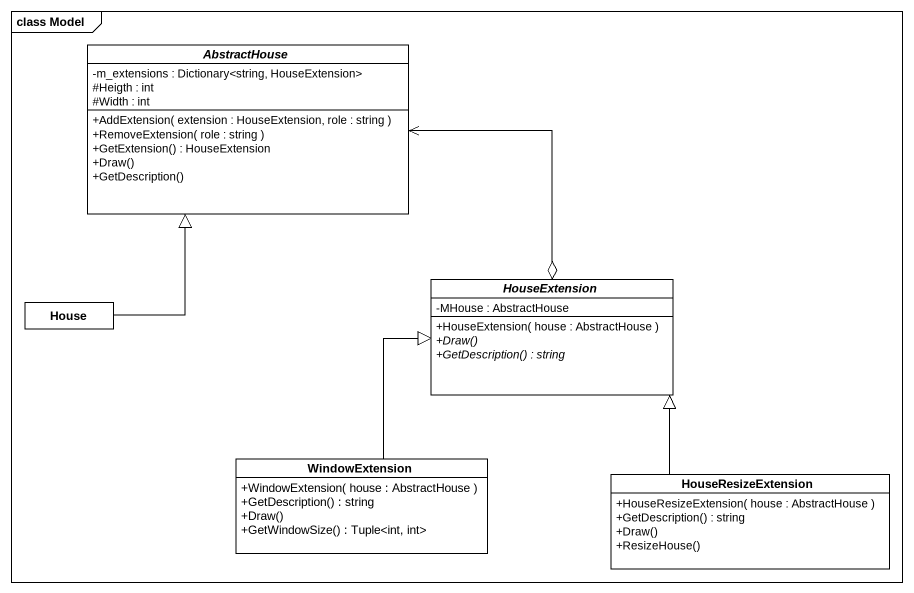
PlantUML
@startuml
mainframe class Model
hide circle
hide empty members
skinparam classAttributeIconSize 0
abstract class AbstractHouse {
  -m_extensions : Dictionary<string, HouseExtension>
  #Heigth : int
  #Width : int
  +AddExtension( extension : HouseExtension, role : string )
  +RemoveExtension( role : string )
  +GetExtension() : HouseExtension
  +Draw()
  +GetDescription()
}
abstract class HouseExtension {
  -MHouse : AbstractHouse
  +HouseExtension( house : AbstractHouse )
  {abstract} +Draw()
  {abstract} +GetDescription() : string
}
class House
class WindowExtension {
  +WindowExtension( house : AbstractHouse )
  +GetDescription() : string
  +Draw()
  +GetWindowSize() : Tuple<int, int>
}
class HouseResizeExtension {
  +HouseResizeExtension( house : AbstractHouse )
  +GetDescription() : string
  +Draw()
  +ResizeHouse()
}
HouseExtension o-up-> AbstractHouse
House -up-|> AbstractHouse
WindowExtension -up-|> HouseExtension
HouseResizeExtension -up-|> HouseExtension
@enduml
